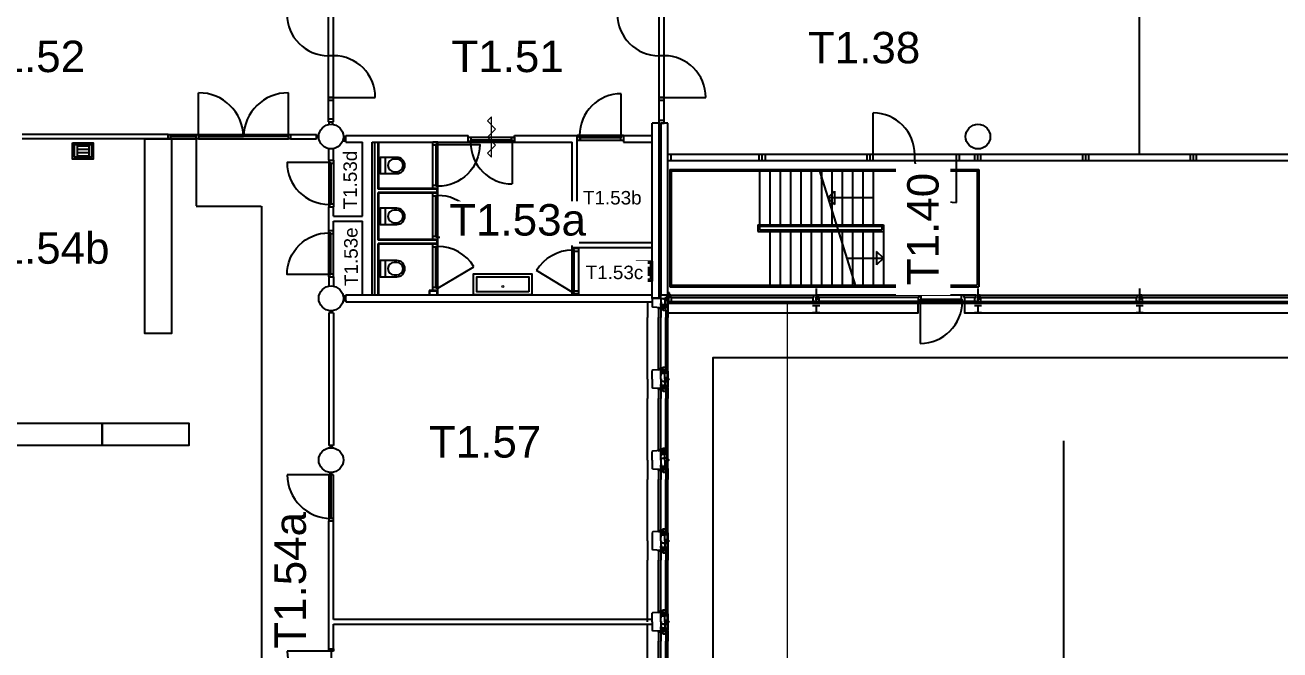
# Model space of a CAD drawing. Header units: millimetres. Extents: x 23647 to 142943, y 5934 to 71269.
# Drawn here: x 55465 to 83399, y 37894 to 51801 of the extents above; entities that cross this region are included whole.
import ezdxf
from ezdxf.enums import TextEntityAlignment as Align

# ---------------------------------------------------------------- set-up
doc = ezdxf.new("R2010")
doc.units = ezdxf.units.MM
doc.linetypes.add('HIDDEN2', pattern=[4.7625, 3.175, -1.5875])
doc.layers.get('0').update_dxf_attribs({"linetype": 'CONTINUOUS'})
for name, color, linetype in [('AL2100_BUITENWANDEN', 3, 'CONTINUOUS'), ('AL2200_BINNENWANDEN', 2, 'CONTINUOUS'), ('AL2400_TRAPPEN', 1, 'CONTINUOUS'), ('AL2800_KONSTRUKTIES', 1, 'CONTINUOUS'), ('AL3100_BUITENWANDOPENING', 1, 'CONTINUOUS'), ('AL3200_BINNENWANDOPENING', 1, 'CONTINUOUS'), ('AL3500_TOEBEHOREN-KOZIJNEN', 1, 'CONTINUOUS'), ('AL4600-RUIMTENUMMER', 2, 'CONTINUOUS'), ('AL4600_RUIMTENUMMERS', 2, 'CONTINUOUS'), ('AL7400_SANITAIR', 1, 'CONTINUOUS'), ('AL7900_VASTE-INRICHTING', 8, 'CONTINUOUS'), ('AL8100_INRVERKEERSRUIMTE', 250, 'HIDDEN2'), ('AL8400_INRSANITAIR', 2, 'CONTINUOUS')]:
    doc.layers.add(name, color=color, linetype=linetype)
doc.layers.add('AL2300-VLOEREN', color=8, linetype='CONTINUOUS', lineweight=0)
doc.styles.add('Arial', font='arial.ttf')

# ---------------------------------------------------------------- blocks, each defined once
blk = doc.blocks.new('AH28HA16')
for points in [[(-80, 76), (80, 76)], [(0, -76), (0, 76)], [(-80, -76), (80, -76)]]:
    blk.add_lwpolyline(points)
blk = doc.blocks.new('deur2')
at = {"color": 0}
for points in [[(234795, 62689), (234795, 62589), (234745, 62589), (234745, 62689)], [(236845, 62689), (236845, 62589), (236795, 62589), (236795, 62689)]]:
    blk.add_lwpolyline(points, close=True, dxfattribs=at)
at = {"color": 0, "flags": 128}
for points in [[(234795, 62639), (234795, 61664)], [(234795, 62639), (235795, 62639)], [(236795, 62639), (235795, 62639)], [(236795, 62639), (236795, 61664)]]:
    blk.add_lwpolyline(points, dxfattribs=at)
at = {"color": 0}
for centre, start, end in [((234798, 62661), 269.7918, 358.7578), ((236791, 62661), 181.2422, 270.2082)]:
    blk.add_arc(centre, 997, start, end, dxfattribs=at)
blk = doc.blocks.new('AH74UG')
for p, q in [((-131, -40), (-131, -320)), ((-131, -65), (131, -65)), ((-131, -140), (131, -140)), ((-131, -214), (131, -214)), ((131, -40), (131, -320)), ((-131, -289), (131, -289))]:
    blk.add_line(p, q)
blk.add_lwpolyline([(-230, 0), (230, 0), (230, -40), (-230, -40)], close=True)
for points in [[(230, -40), (230, -360), (-230, -360), (-230, -40)], [(190, -40), (190, -320), (-190, -320), (-190, -40)]]:
    blk.add_lwpolyline(points)
blk = doc.blocks.new('WAND TOILET')
at = {"linetype": 'Continuous'}
blk.add_line((120, -180), (120, 180), dxfattribs=at)
for points in [[(370, 180), (0, 180), (0, -180), (370, -180, 1)], [(370, -140, 1), (370, 140), (310, 140, 1), (310, -140)]]:
    blk.add_lwpolyline(points, format="xyb", close=True, dxfattribs=at)

msp = doc.modelspace()

# ---------------------------------------------------------------- linework, layer by layer
at = {"layer": 'AL2100_BUITENWANDEN'}
for p, q in [((69427, 45724), (69427, 49619)), ((69577, 49619), (69427, 49619)), ((69577, 45724), (69577, 49619)), ((69627, 45788), (69627, 49619)), ((69777, 49619), (69627, 49619)), ((69777, 45788), (69777, 49619)), ((69324, 45644), (69324, 45290)), ((69577, 45724), (69427, 45724)), ((69427, 45714), (69427, 45529)), ((69617, 45714), (69427, 45714)), ((69617, 45714), (69617, 45788)), ((69617, 45788), (69627, 45788)), ((69617, 45714), (69617, 45509)), ((69777, 45788), (69627, 45788)), ((69699, 45700), (69699, 45720)), ((69699, 45571), (69699, 45591)), ((69707, 45733), (69707, 45554)), ((69752, 45733), (69707, 45733)), ((69754, 45569), (69777, 45549)), ((69777, 45569), (69754, 45549)), ((69754, 45569), (69777, 45569)), ((69754, 45549), (69777, 45549)), ((69759, 45728), (69759, 45539)), ((69777, 45728), (69759, 45728)), ((69759, 45679), (69787, 45679)), ((69787, 45679), (69759, 45659)), ((69759, 45679), (69787, 45659)), ((69759, 45659), (69787, 45659)), ((69759, 45539), (69777, 45539)), ((69777, 45728), (69777, 45539)), ((69437, 45519), (69427, 45529)), ((69617, 45509), (69437, 45519)), ((69777, 45509), (69777, 45290)), ((69324, 43919), (69324, 44347)), ((69777, 44129), (69777, 44347)), ((69324, 43919), (69324, 43490)), ((69437, 44119), (69427, 44109)), ((69427, 43919), (69427, 44109)), ((69427, 43919), (69427, 43729)), ((69617, 44129), (69437, 44119)), ((69617, 43919), (69617, 44129)), ((69617, 43919), (69617, 43709)), ((69699, 44066), (69699, 44046)), ((69699, 43861), (69699, 43881)), ((69707, 43919), (69707, 44084)), ((69707, 43919), (69707, 43754)), ((69754, 44089), (69777, 44089)), ((69777, 44069), (69754, 44089)), ((69754, 44069), (69777, 44089)), ((69754, 44069), (69777, 44069)), ((69756, 43961), (69777, 43961)), ((69777, 43961), (69756, 43941)), ((69756, 43961), (69777, 43941)), ((69756, 43941), (69777, 43941)), ((69756, 43896), (69777, 43876)), ((69756, 43876), (69777, 43896)), ((69756, 43896), (69777, 43896)), ((69756, 43876), (69777, 43876)), ((69759, 44099), (69777, 44099)), ((69759, 44099), (69759, 43934)), ((69759, 43934), (69777, 43934)), ((69759, 43904), (69759, 43739)), ((69759, 43904), (69777, 43904)), ((69437, 43719), (69427, 43729)), ((69617, 43709), (69437, 43719)), ((69699, 43771), (69699, 43791)), ((69754, 43769), (69777, 43749)), ((69777, 43769), (69754, 43749)), ((69754, 43769), (69777, 43769)), ((69754, 43749), (69777, 43749)), ((69759, 43739), (69777, 43739)), ((69777, 43709), (69777, 43490)), ((69324, 42119), (69324, 42547)), ((69777, 42329), (69777, 42547)), ((69437, 42319), (69427, 42309)), ((69427, 42119), (69427, 42309)), ((69617, 42329), (69437, 42319)), ((69617, 42119), (69617, 42329)), ((69699, 42266), (69699, 42246)), ((69707, 42119), (69707, 42284)), ((69754, 42289), (69777, 42289)), ((69754, 42269), (69777, 42289)), ((69777, 42269), (69754, 42289)), ((69754, 42269), (69777, 42269)), ((69759, 42299), (69777, 42299)), ((69759, 42134), (69759, 42299)), ((69324, 42119), (69324, 41690)), ((69427, 42119), (69427, 41929)), ((69437, 41919), (69427, 41929)), ((69617, 41909), (69437, 41919)), ((69617, 42119), (69617, 41909)), ((69699, 42176), (69699, 42156)), ((69699, 41971), (69699, 41991)), ((69707, 42119), (69707, 41954)), ((69754, 41969), (69777, 41969)), ((69777, 41969), (69754, 41949)), ((69754, 41969), (69777, 41949)), ((69754, 41949), (69777, 41949)), ((69756, 42141), (69777, 42161)), ((69756, 42161), (69777, 42141)), ((69756, 42161), (69777, 42161)), ((69756, 42141), (69777, 42141)), ((69756, 42096), (69777, 42096)), ((69777, 42076), (69756, 42096)), ((69756, 42076), (69777, 42096)), ((69756, 42076), (69777, 42076)), ((69759, 42134), (69777, 42134)), ((69759, 41939), (69759, 42104)), ((69759, 42104), (69777, 42104)), ((69759, 41939), (69777, 41939)), ((69777, 41909), (69777, 41690)), ((69324, 40319), (69324, 40747)), ((69437, 40519), (69427, 40509)), ((69427, 40509), (69427, 40129)), ((69617, 40529), (69437, 40519)), ((69617, 40319), (69617, 40529)), ((69777, 40529), (69777, 40747)), ((69324, 40319), (69324, 39890)), ((69617, 40319), (69617, 40109)), ((69699, 40466), (69699, 40446)), ((69699, 40261), (69699, 40281)), ((69707, 40319), (69707, 40484)), ((69707, 40319), (69707, 40154)), ((69754, 40469), (69777, 40489)), ((69777, 40469), (69754, 40489)), ((69754, 40489), (69777, 40489)), ((69754, 40469), (69777, 40469)), ((69756, 40361), (69777, 40341)), ((69777, 40361), (69756, 40341)), ((69756, 40361), (69777, 40361)), ((69756, 40341), (69777, 40341)), ((69756, 40296), (69777, 40296)), ((69756, 40276), (69777, 40296)), ((69756, 40296), (69777, 40276)), ((69756, 40276), (69777, 40276)), ((69759, 40499), (69759, 40334)), ((69759, 40499), (69777, 40499)), ((69759, 40334), (69777, 40334)), ((69759, 40304), (69777, 40304)), ((69759, 40304), (69759, 40139)), ((69437, 40119), (69427, 40129)), ((69617, 40109), (69437, 40119)), ((69699, 40171), (69699, 40191)), ((69754, 40169), (69777, 40169)), ((69777, 40169), (69754, 40149)), ((69754, 40169), (69777, 40149)), ((69754, 40149), (69777, 40149)), ((69759, 40139), (69777, 40139)), ((69777, 40109), (69777, 39890)), ((69324, 38519), (69324, 38947)), ((69777, 38729), (69777, 38947)), ((69437, 38719), (69427, 38709)), ((69427, 38519), (69427, 38709)), ((69617, 38729), (69437, 38719)), ((69617, 38519), (69617, 38729)), ((69699, 38666), (69699, 38646)), ((69707, 38519), (69707, 38684)), ((69754, 38669), (69777, 38689)), ((69777, 38669), (69754, 38689)), ((69754, 38689), (69777, 38689)), ((69754, 38669), (69777, 38669)), ((69756, 38561), (69777, 38541)), ((69777, 38561), (69756, 38541)), ((69756, 38561), (69777, 38561)), ((69759, 38699), (69759, 38534)), ((69759, 38699), (69777, 38699)), ((69427, 38519), (69427, 38329)), ((69437, 38319), (69427, 38329)), ((69617, 38309), (69437, 38319)), ((69617, 38519), (69617, 38309)), ((69699, 38461), (69699, 38481)), ((69699, 38371), (69699, 38391)), ((69707, 38519), (69707, 38354)), ((69754, 38369), (69777, 38369)), ((69777, 38369), (69754, 38349)), ((69754, 38369), (69777, 38349)), ((69754, 38349), (69777, 38349)), ((69756, 38541), (69777, 38541)), ((69756, 38496), (69777, 38496)), ((69756, 38476), (69777, 38496)), ((69756, 38496), (69777, 38476)), ((69756, 38476), (69777, 38476)), ((69759, 38534), (69777, 38534)), ((69759, 38504), (69777, 38504)), ((69759, 38504), (69759, 38339)), ((69759, 38339), (69777, 38339)), ((69777, 38309), (69777, 38090))]:
    msp.add_line(p, q, dxfattribs=at)
for points in [[(69622, 45663), (69622, 45713), (69722, 45713)], [(69622, 45634), (69622, 45584), (69722, 45584)], [(69677, 45708), (69754, 45708), (69754, 45658)], [(69677, 45579), (69754, 45579), (69754, 45529)], [(69710, 45554), (69710, 45529), (69777, 45529), (69777, 45509)], [(69622, 44004), (69622, 44054), (69722, 44054)], [(69622, 43924), (69622, 43874), (69722, 43874)], [(69677, 44059), (69754, 44059), (69754, 44109)], [(69677, 43869), (69754, 43869), (69754, 43969)], [(69710, 44084), (69710, 44109), (69777, 44109), (69777, 44129)], [(69777, 44099), (69777, 43934)], [(69777, 43904), (69777, 43739)], [(69622, 43834), (69622, 43784), (69722, 43784)], [(69677, 43779), (69754, 43779), (69754, 43729)], [(69710, 43754), (69710, 43729), (69777, 43729), (69777, 43709)], [(69622, 42204), (69622, 42254), (69722, 42254)], [(69677, 42259), (69754, 42259), (69754, 42309)], [(69710, 42284), (69710, 42309), (69777, 42309), (69777, 42329)], [(69777, 42134), (69777, 42299)], [(69622, 42114), (69622, 42164), (69722, 42164)], [(69622, 42034), (69622, 41984), (69722, 41984)], [(69677, 42169), (69754, 42169), (69754, 42069)], [(69677, 41979), (69754, 41979), (69754, 41929)], [(69710, 41954), (69710, 41929), (69777, 41929), (69777, 41909)], [(69777, 41939), (69777, 42104)], [(69677, 40459), (69754, 40459), (69754, 40509)], [(69710, 40484), (69710, 40509), (69777, 40509), (69777, 40529)], [(69622, 40404), (69622, 40454), (69722, 40454)], [(69622, 40324), (69622, 40274), (69722, 40274)], [(69622, 40234), (69622, 40184), (69722, 40184)], [(69677, 40269), (69754, 40269), (69754, 40369)], [(69777, 40499), (69777, 40334)], [(69777, 40304), (69777, 40139)], [(69677, 40179), (69754, 40179), (69754, 40129)], [(69710, 40154), (69710, 40129), (69777, 40129), (69777, 40109)], [(69622, 38604), (69622, 38654), (69722, 38654)], [(69677, 38659), (69754, 38659), (69754, 38709)], [(69677, 38469), (69754, 38469), (69754, 38569)], [(69710, 38684), (69710, 38709), (69777, 38709), (69777, 38729)], [(69777, 38699), (69777, 38534)], [(69622, 38524), (69622, 38474), (69722, 38474)], [(69622, 38434), (69622, 38384), (69722, 38384)], [(69677, 38379), (69754, 38379), (69754, 38329)], [(69710, 38354), (69710, 38329), (69777, 38329), (69777, 38309)], [(69777, 38504), (69777, 38339)]]:
    msp.add_lwpolyline(points, dxfattribs=at)
for points in [[(69756, 43969), (69756, 43924), (69793, 43924, -0.414214), (69797, 43920), (69797, 43918, -0.414214), (69793, 43914), (69756, 43914), (69756, 43869)], [(69756, 42069), (69756, 42114), (69793, 42114, 0.414214), (69797, 42118), (69797, 42120, 0.414214), (69793, 42124), (69756, 42124), (69756, 42169)], [(69756, 40369), (69756, 40324), (69793, 40324, -0.414214), (69797, 40320), (69797, 40318, -0.414214), (69793, 40314), (69756, 40314), (69756, 40269)], [(69756, 38569), (69756, 38524), (69793, 38524, -0.414214), (69797, 38520), (69797, 38518, -0.414214), (69793, 38514), (69756, 38514), (69756, 38469)]]:
    msp.add_lwpolyline(points, format="xyb", dxfattribs=at)
for centre in [(62277, 49319), (76677, 49319), (62277, 45719), (62277, 42119)]:
    msp.add_circle(centre, 275, dxfattribs=at)
at = {"layer": 'AL2200_BINNENWANDEN'}
for p, q in [((58652, 49369), (55402, 49369)), ((58652, 49269), (55402, 49269)), ((58652, 49369), (58652, 49269)), ((61377, 49369), (61952, 49369)), ((61377, 49369), (61377, 49269)), ((61377, 49269), (61952, 49269)), ((61952, 49269), (61952, 49369)), ((62002, 49337), (61952, 49337)), ((62002, 49301), (61952, 49301)), ((62602, 49319), (62547, 49319)), ((62602, 49219), (62547, 49219)), ((62602, 49287), (62551, 49287)), ((62602, 49251), (62551, 49251)), ((62602, 49344), (65331, 49344)), ((62602, 49319), (62602, 49344)), ((62602, 49194), (62602, 49344)), ((62602, 49219), (62602, 49319)), ((62602, 49194), (62602, 49219)), ((62602, 49194), (62977, 49194)), ((62977, 47549), (62977, 49194)), ((63191, 49194), (65331, 49194)), ((63191, 45794), (63191, 49194)), ((63191, 45794), (63191, 49194)), ((63253, 45794), (63253, 49194)), ((63328, 48147), (63328, 49194)), ((63341, 48160), (63341, 49194)), ((65331, 49194), (65331, 49344)), ((66361, 49344), (67757, 49344)), ((66361, 49194), (66361, 49344)), ((66361, 49194), (67647, 49194)), ((67647, 46854), (67647, 49194)), ((67757, 46964), (67757, 49344)), ((68787, 49344), (68787, 49194)), ((68787, 49344), (69427, 49344)), ((68787, 49194), (69427, 49194)), ((62227, 48793), (62227, 49048)), ((62327, 48793), (62327, 49048)), ((64632, 48147), (63328, 48147)), ((63328, 47013), (63328, 48072)), ((64632, 48072), (63328, 48072)), ((64645, 48160), (63341, 48160)), ((63341, 47026), (63341, 48060)), ((64645, 48060), (63341, 48060)), ((64632, 48147), (64632, 48072)), ((64645, 48160), (64645, 48060)), ((62227, 47229), (62227, 47759)), ((62327, 47549), (62327, 47759)), ((62327, 47549), (62977, 47549)), ((62327, 47363), (62327, 47439)), ((62327, 47229), (62327, 47439)), ((62327, 47439), (62977, 47439)), ((62977, 45794), (62977, 47439)), ((64632, 47013), (63328, 47013)), ((64632, 46938), (63328, 46938)), ((63328, 45794), (63328, 46938)), ((64645, 47026), (63341, 47026)), ((64632, 47013), (64632, 46938)), ((64645, 47026), (64645, 46926)), ((67757, 46964), (69427, 46964)), ((64645, 46926), (63341, 46926)), ((63341, 45794), (63341, 46926)), ((67647, 46854), (69427, 46854)), ((67647, 46839), (67647, 46854)), ((67786, 46839), (67786, 46854)), ((62227, 46195), (62227, 45994)), ((62327, 46195), (62327, 45989)), ((64457, 45892), (64457, 45794)), ((64645, 45892), (64457, 45892)), ((64470, 45879), (64470, 45794)), ((64632, 45879), (64470, 45879)), ((64632, 45879), (64632, 45794)), ((64645, 45892), (64645, 45794)), ((62602, 45769), (62547, 45769)), ((62602, 45669), (62547, 45669)), ((62602, 45737), (62551, 45737)), ((62602, 45701), (62551, 45701)), ((62602, 45794), (69427, 45794)), ((62602, 45644), (62602, 45794)), ((62602, 45794), (62602, 45769)), ((62602, 45669), (62602, 45769)), ((62602, 45669), (62602, 45644)), ((62602, 45644), (69427, 45644)), ((67647, 45809), (67647, 45794)), ((67786, 45809), (67786, 45794)), ((69427, 45714), (69427, 45724)), ((62227, 45394), (62227, 42444)), ((62327, 45394), (62227, 45394)), ((62259, 45444), (62259, 45394)), ((62295, 45444), (62295, 45394)), ((62327, 45394), (62327, 42444)), ((62327, 42444), (62227, 42444)), ((62259, 42444), (62259, 42393)), ((62295, 42444), (62295, 42393)), ((62327, 41794), (62227, 41794)), ((62258, 41794), (62258, 41844)), ((62296, 41794), (62296, 41844)), ((62227, 37919), (62227, 40769)), ((62227, 40769), (62327, 40769)), ((62327, 38569), (62327, 40769)), ((69427, 38569), (62327, 38569)), ((62327, 37919), (62327, 38469)), ((62327, 38469), (69427, 38469)), ((62227, 37919), (62327, 37919))]:
    msp.add_line(p, q, dxfattribs=at)
at = {"layer": 'AL2300-VLOEREN'}
msp.add_lwpolyline([(90997, 27419), (90997, 22059), (84467, 22059), (84467, 45649), (72427, 45649), (72427, 27339), (69777, 27339), (69777, 20219), (69597, 20219), (69597, 9169), (76367, 9169), (76367, 15429), (83227, 15429), (83227, 9169), (109278, 9169), (112321, 27419), (90997, 27419)], dxfattribs=at)
at = {"layer": 'AL2400_TRAPPEN'}
for p, q in [((69817, 48590), (76694, 48590)), ((69817, 48590), (69817, 45978)), ((69851, 48556), (76660, 48556)), ((69851, 48556), (69851, 46012)), ((71812, 48556), (71812, 47358)), ((72042, 48556), (72042, 47358)), ((72272, 48556), (72272, 47358)), ((72502, 48556), (72502, 47358)), ((72732, 48556), (72732, 47358)), ((72962, 48556), (72962, 47358)), ((73149, 48556), (73945, 46012)), ((73192, 48377), (73192, 48556)), ((73192, 48556), (73192, 47358)), ((73422, 48556), (73422, 47581)), ((73652, 48556), (73652, 47358)), ((73882, 48556), (73882, 47358)), ((74112, 48556), (74112, 47358)), ((74342, 48556), (74342, 47358)), ((76660, 48556), (76660, 46012)), ((76694, 48590), (76694, 45978)), ((73336, 47957), (73486, 48107)), ((73486, 48107), (73486, 47807)), ((74342, 47957), (73336, 47957)), ((73336, 47957), (73486, 47807)), ((73422, 47581), (73422, 47358)), ((71778, 47358), (74572, 47358)), ((71778, 47358), (71778, 47210)), ((71778, 47210), (74572, 47210)), ((71812, 47324), (74538, 47324)), ((71812, 47324), (71812, 47244)), ((71812, 47244), (74538, 47244)), ((72042, 47210), (72042, 46012)), ((72272, 47210), (72272, 46012)), ((72502, 47210), (72502, 46012)), ((72732, 47210), (72732, 46012)), ((72962, 47210), (72962, 46012)), ((73192, 47210), (73192, 46012)), ((73422, 47210), (73422, 46012)), ((73652, 47210), (73652, 46012)), ((73882, 47210), (73882, 46012)), ((74112, 47210), (74112, 46012)), ((74342, 47210), (74342, 46012)), ((74538, 47324), (74538, 47244)), ((74572, 47358), (74572, 47210)), ((74572, 47210), (74572, 46012)), ((74572, 46611), (74422, 46761)), ((74422, 46761), (74422, 46461)), ((73758, 46611), (74572, 46611)), ((74572, 46611), (74422, 46461)), ((69817, 45978), (76694, 45978)), ((69851, 46012), (76660, 46012))]:
    msp.add_line(p, q, dxfattribs=at)
at = {"layer": 'AL2800_KONSTRUKTIES'}
for p, q in [((73077, 45938), (73077, 45788)), ((76677, 45938), (76677, 45788)), ((80277, 45938), (80277, 45788))]:
    msp.add_line(p, q, dxfattribs=at)
msp.add_lwpolyline([(84177, 45397), (84177, 45649), (85211, 45649), (85211, 45397), (90752, 45397), (90752, 44397), (70777, 44397), (70777, 20219), (69777, 20219), (69777, 45397), (75343, 45397), (75343, 45649), (76377, 45649), (76377, 45397)], close=True, dxfattribs=at)
at = {"layer": 'AL3100_BUITENWANDOPENING'}
for p, q in [((69812, 45838), (69777, 45838)), ((69777, 45838), (69777, 45792)), ((69812, 45788), (69812, 45838)), ((69777, 45792), (69789, 45792)), ((69787, 45649), (69787, 45608)), ((69787, 45608), (90767, 45608)), ((69789, 45792), (69789, 45788)), ((69789, 45788), (69812, 45788)), ((69837, 45788), (73027, 45788)), ((69854, 45737), (73010, 45737)), ((69854, 45649), (73010, 45649)), ((73010, 45737), (73027, 45737)), ((73010, 45649), (73010, 45737)), ((73077, 45649), (73010, 45649)), ((73027, 45788), (73077, 45788)), ((73027, 45737), (73027, 45788)), ((73067, 45748), (73077, 45748)), ((73067, 45748), (73067, 45689)), ((73077, 45689), (73067, 45689)), ((73077, 45788), (73077, 45748)), ((73127, 45788), (73077, 45788)), ((73087, 45748), (73077, 45748)), ((73077, 45689), (73077, 45649)), ((73077, 45689), (73087, 45689)), ((73077, 45649), (73144, 45649)), ((73087, 45748), (73087, 45689)), ((76627, 45788), (73127, 45788)), ((73127, 45737), (73127, 45788)), ((73144, 45737), (73127, 45737)), ((75343, 45737), (73144, 45737)), ((73144, 45649), (73144, 45737)), ((76610, 45649), (73144, 45649)), ((75343, 45737), (75343, 45649)), ((75360, 45737), (75343, 45737)), ((75343, 45649), (75393, 45649)), ((75410, 45788), (75360, 45788)), ((75360, 45788), (75360, 45737)), ((75393, 45700), (75410, 45700)), ((75393, 45649), (75393, 45700)), ((75393, 45649), (75393, 44715)), ((75410, 45700), (75410, 45788)), ((75410, 45700), (76310, 45700)), ((76310, 45700), (76310, 45788)), ((76310, 45788), (76360, 45788)), ((76327, 45700), (76310, 45700)), ((76327, 45649), (76327, 45700)), ((76377, 45649), (76327, 45649)), ((76360, 45788), (76360, 45737)), ((76360, 45737), (76377, 45737)), ((76610, 45737), (76377, 45737)), ((76377, 45737), (76377, 45649)), ((76610, 45649), (76610, 45737)), ((76610, 45737), (76627, 45737)), ((76677, 45649), (76610, 45649)), ((76627, 45737), (76627, 45788)), ((76627, 45788), (76677, 45788)), ((76667, 45748), (76667, 45689)), ((76667, 45748), (76677, 45748)), ((76677, 45689), (76667, 45689)), ((76727, 45788), (76677, 45788)), ((76677, 45788), (76677, 45748)), ((76687, 45748), (76677, 45748)), ((76677, 45689), (76687, 45689)), ((76677, 45689), (76677, 45649)), ((76677, 45649), (76744, 45649)), ((76687, 45748), (76687, 45689)), ((76727, 45788), (80227, 45788)), ((76727, 45737), (76727, 45788)), ((76744, 45737), (76727, 45737)), ((76744, 45737), (80210, 45737)), ((76744, 45649), (76744, 45737)), ((76744, 45649), (80210, 45649)), ((80210, 45737), (80227, 45737)), ((80210, 45649), (80210, 45737)), ((80277, 45649), (80210, 45649)), ((80227, 45788), (80277, 45788)), ((80227, 45737), (80227, 45788)), ((80267, 45748), (80267, 45689)), ((80267, 45748), (80277, 45748)), ((80277, 45689), (80267, 45689)), ((80277, 45788), (80277, 45748)), ((80327, 45788), (80277, 45788)), ((80287, 45748), (80277, 45748)), ((80277, 45689), (80277, 45649)), ((80277, 45689), (80287, 45689)), ((80277, 45649), (80344, 45649)), ((80287, 45748), (80287, 45689)), ((80327, 45788), (83827, 45788)), ((80327, 45737), (80327, 45788)), ((80344, 45737), (80327, 45737)), ((80344, 45737), (83810, 45737)), ((80344, 45649), (80344, 45737)), ((80344, 45649), (83810, 45649)), ((69324, 44347), (69324, 45290)), ((69567, 45490), (69567, 45290)), ((69567, 44347), (69567, 45290)), ((69617, 45469), (69617, 45290)), ((69617, 44347), (69617, 45290)), ((69731, 45452), (69731, 45290)), ((69731, 44347), (69731, 45290)), ((69777, 44347), (69777, 45290)), ((69567, 44147), (69567, 44347)), ((69617, 44169), (69617, 44347)), ((69731, 44186), (69731, 44347)), ((69567, 43690), (69567, 43490)), ((69617, 43669), (69617, 43490)), ((69731, 43652), (69731, 43490)), ((69324, 42547), (69324, 43490)), ((69567, 42547), (69567, 43490)), ((69617, 42547), (69617, 43490)), ((69731, 42547), (69731, 43490)), ((69777, 42547), (69777, 43490)), ((69567, 42347), (69567, 42547)), ((69617, 42369), (69617, 42547)), ((69731, 42386), (69731, 42547)), ((69324, 40747), (69324, 41690)), ((69567, 41890), (69567, 41690)), ((69567, 40747), (69567, 41690)), ((69617, 41869), (69617, 41690)), ((69617, 40747), (69617, 41690)), ((69731, 41852), (69731, 41690)), ((69731, 40747), (69731, 41690)), ((69777, 40747), (69777, 41690)), ((69567, 40547), (69567, 40747)), ((69617, 40569), (69617, 40747)), ((69731, 40586), (69731, 40747)), ((69567, 40090), (69567, 39890)), ((69617, 40069), (69617, 39890)), ((69731, 40052), (69731, 39890)), ((69324, 38947), (69324, 39890)), ((69567, 38947), (69567, 39890)), ((69617, 38947), (69617, 39890)), ((69731, 38947), (69731, 39890)), ((69777, 38947), (69777, 39890)), ((69567, 38747), (69567, 38947)), ((69617, 38769), (69617, 38947)), ((69731, 38786), (69731, 38947)), ((69324, 34919), (69324, 38469)), ((69567, 38290), (69567, 38090)), ((69567, 37147), (69567, 38090)), ((69617, 38269), (69617, 38090)), ((69617, 37147), (69617, 38090)), ((69731, 38252), (69731, 38090)), ((69731, 37147), (69731, 38090)), ((69777, 37147), (69777, 38090))]:
    msp.add_line(p, q, dxfattribs=at)
for points in [[(69667, 45554), (69667, 45557), (69620, 45557), (69620, 45604), (69617, 45604), (69617, 45554)], [(69707, 45554), (69617, 45554), (69617, 45539), (69627, 45539), (69627, 45524), (69617, 45524), (69617, 45509), (69637, 45509), (69637, 45519), (69647, 45519), (69647, 45509), (69707, 45509)], [(69797, 45788), (69752, 45788), (69752, 45733), (69797, 45733)], [(69787, 45649), (69854, 45649), (69854, 45737), (69837, 45737), (69837, 45788), (69802, 45788), (69802, 45729), (69787, 45729)], [(69617, 45490), (69567, 45490), (69567, 45509), (69617, 45506)], [(69712, 45519), (69712, 45509), (69647, 45509), (69647, 45519), (69637, 45519), (69637, 45509), (69617, 45509), (69617, 45469), (69668, 45469), (69668, 45452), (69731, 45452), (69731, 45519)], [(69617, 44147), (69567, 44147), (69567, 44128), (69617, 44132)], [(69712, 44119), (69712, 44129), (69647, 44129), (69647, 44119), (69637, 44119), (69637, 44129), (69617, 44129), (69617, 44169), (69668, 44169), (69668, 44186), (69731, 44186), (69731, 44119)], [(69707, 44084), (69617, 44084), (69617, 44099), (69627, 44099), (69627, 44114), (69617, 44114), (69617, 44129), (69637, 44129), (69637, 44119), (69647, 44119), (69647, 44129), (69707, 44129)], [(69667, 44084), (69667, 44081), (69620, 44081), (69620, 44034), (69617, 44034), (69617, 44084)], [(69617, 43690), (69567, 43690), (69567, 43709), (69617, 43706)], [(69667, 43754), (69667, 43757), (69620, 43757), (69620, 43804), (69617, 43804), (69617, 43754)], [(69707, 43754), (69617, 43754), (69617, 43739), (69627, 43739), (69627, 43724), (69617, 43724), (69617, 43709), (69637, 43709), (69637, 43719), (69647, 43719), (69647, 43709), (69707, 43709)], [(69712, 43719), (69712, 43709), (69647, 43709), (69647, 43719), (69637, 43719), (69637, 43709), (69617, 43709), (69617, 43669), (69668, 43669), (69668, 43652), (69731, 43652), (69731, 43719)], [(69617, 42347), (69567, 42347), (69567, 42328), (69617, 42332)], [(69712, 42319), (69712, 42329), (69647, 42329), (69647, 42319), (69637, 42319), (69637, 42329), (69617, 42329), (69617, 42369), (69668, 42369), (69668, 42386), (69731, 42386), (69731, 42319)], [(69707, 42284), (69617, 42284), (69617, 42299), (69627, 42299), (69627, 42314), (69617, 42314), (69617, 42329), (69637, 42329), (69637, 42319), (69647, 42319), (69647, 42329), (69707, 42329)], [(69667, 42284), (69667, 42281), (69620, 42281), (69620, 42234), (69617, 42234), (69617, 42284)], [(69617, 41890), (69567, 41890), (69567, 41909), (69617, 41906)], [(69667, 41954), (69667, 41957), (69620, 41957), (69620, 42004), (69617, 42004), (69617, 41954)], [(69707, 41954), (69617, 41954), (69617, 41939), (69627, 41939), (69627, 41924), (69617, 41924), (69617, 41909), (69637, 41909), (69637, 41919), (69647, 41919), (69647, 41909), (69707, 41909)], [(69712, 41919), (69712, 41909), (69647, 41909), (69647, 41919), (69637, 41919), (69637, 41909), (69617, 41909), (69617, 41869), (69668, 41869), (69668, 41852), (69731, 41852), (69731, 41919)], [(69617, 40547), (69567, 40547), (69567, 40528), (69617, 40532)], [(69712, 40519), (69712, 40529), (69647, 40529), (69647, 40519), (69637, 40519), (69637, 40529), (69617, 40529), (69617, 40569), (69668, 40569), (69668, 40586), (69731, 40586), (69731, 40519)], [(69707, 40484), (69617, 40484), (69617, 40499), (69627, 40499), (69627, 40514), (69617, 40514), (69617, 40529), (69637, 40529), (69637, 40519), (69647, 40519), (69647, 40529), (69707, 40529)], [(69667, 40484), (69667, 40481), (69620, 40481), (69620, 40434), (69617, 40434), (69617, 40484)], [(69617, 40090), (69567, 40090), (69567, 40109), (69617, 40106)], [(69667, 40154), (69667, 40157), (69620, 40157), (69620, 40204), (69617, 40204), (69617, 40154)], [(69707, 40154), (69617, 40154), (69617, 40139), (69627, 40139), (69627, 40124), (69617, 40124), (69617, 40109), (69637, 40109), (69637, 40119), (69647, 40119), (69647, 40109), (69707, 40109)], [(69712, 40119), (69712, 40109), (69647, 40109), (69647, 40119), (69637, 40119), (69637, 40109), (69617, 40109), (69617, 40069), (69668, 40069), (69668, 40052), (69731, 40052), (69731, 40119)], [(69617, 38747), (69567, 38747), (69567, 38728), (69617, 38732)], [(69712, 38719), (69712, 38729), (69647, 38729), (69647, 38719), (69637, 38719), (69637, 38729), (69617, 38729), (69617, 38769), (69668, 38769), (69668, 38786), (69731, 38786), (69731, 38719)], [(69707, 38684), (69617, 38684), (69617, 38699), (69627, 38699), (69627, 38714), (69617, 38714), (69617, 38729), (69637, 38729), (69637, 38719), (69647, 38719), (69647, 38729), (69707, 38729)], [(69667, 38684), (69667, 38681), (69620, 38681), (69620, 38634), (69617, 38634), (69617, 38684)], [(69617, 38290), (69567, 38290), (69567, 38309), (69617, 38306)], [(69667, 38354), (69667, 38357), (69620, 38357), (69620, 38404), (69617, 38404), (69617, 38354)], [(69707, 38354), (69617, 38354), (69617, 38339), (69627, 38339), (69627, 38324), (69617, 38324), (69617, 38309), (69637, 38309), (69637, 38319), (69647, 38319), (69647, 38309), (69707, 38309)], [(69712, 38319), (69712, 38309), (69647, 38309), (69647, 38319), (69637, 38319), (69637, 38309), (69617, 38309), (69617, 38269), (69668, 38269), (69668, 38252), (69731, 38252), (69731, 38319)]]:
    msp.add_lwpolyline(points, close=True, dxfattribs=at)
msp.add_arc((75393, 45649), 934, 270, 0, dxfattribs=at)
at = {"layer": 'AL3200_BINNENWANDOPENING'}
for p, q in [((62220, 49644), (62220, 52594)), ((62334, 49644), (62334, 52594)), ((69577, 49619), (69577, 52619)), ((69691, 49619), (69691, 52619)), ((62334, 51119), (62220, 51119)), ((62334, 51119), (62220, 51119)), ((69691, 51119), (69577, 51119)), ((69691, 51119), (69577, 51119)), ((62220, 50191), (63261, 50191)), ((62334, 50191), (62220, 50191)), ((62334, 50124), (62220, 50124)), ((69577, 50191), (70618, 50191)), ((69691, 50191), (69577, 50191)), ((69691, 50124), (69577, 50124)), ((74344, 48780), (74344, 49846)), ((62220, 49711), (62334, 49711)), ((62220, 49644), (62334, 49644)), ((62235, 49590), (62235, 49644)), ((62319, 49590), (62319, 49644)), ((69577, 49686), (69691, 49686)), ((69577, 49619), (69691, 49619)), ((58702, 49369), (59277, 49369)), ((58702, 49269), (59277, 49269)), ((59327, 49369), (61327, 49369)), ((59327, 49269), (61327, 49269)), ((90777, 48919), (69777, 48919)), ((90777, 48919), (69777, 48919)), ((69777, 48805), (69777, 48919)), ((69777, 48780), (69777, 48919)), ((69844, 48805), (69844, 48919)), ((69844, 48780), (69844, 48919)), ((71810, 48780), (71810, 48919)), ((71877, 48780), (71877, 48919)), ((71944, 48780), (71944, 48919)), ((74210, 48780), (74210, 48919)), ((74277, 48780), (74277, 48919)), ((74344, 48780), (74344, 48919)), ((75271, 48780), (75271, 48912)), ((76199, 47852), (76199, 48919)), ((76266, 48780), (76266, 48919)), ((76610, 48780), (76610, 48919)), ((76677, 48780), (76677, 48919)), ((76744, 48780), (76744, 48919)), ((79010, 48780), (79010, 48919)), ((79077, 48780), (79077, 48919)), ((79144, 48780), (79144, 48919)), ((81410, 48780), (81410, 48919)), ((81477, 48780), (81477, 48919)), ((81544, 48780), (81544, 48919)), ((90777, 48780), (69777, 48780)), ((62327, 41794), (62227, 41794)), ((62227, 41794), (62227, 40769)), ((62327, 40769), (62327, 41794))]:
    msp.add_line(p, q, dxfattribs=at)
at = {"layer": 'AL3200_BINNENWANDOPENING', "ltscale": 50}
for p, q in [((68737, 49344), (68737, 50274)), ((64541, 48160), (64541, 49194)), ((64655, 49194), (64541, 49194)), ((64655, 48160), (64655, 49194)), ((65331, 49308), (66361, 49308)), ((65331, 49194), (65331, 49308)), ((65331, 49194), (66361, 49194)), ((65381, 49237), (66311, 49237)), ((65381, 49194), (65381, 49237)), ((65398, 49237), (65398, 49308)), ((66311, 49237), (65726, 49237)), ((66294, 49237), (66294, 49308)), ((66311, 49194), (66311, 49237)), ((66311, 49194), (66311, 48264)), ((66361, 49194), (66361, 49308)), ((68787, 49344), (67757, 49344)), ((67757, 49344), (67757, 49230)), ((68787, 49230), (67757, 49230)), ((67807, 49344), (67807, 49301)), ((68737, 49301), (67807, 49301)), ((67807, 49301), (68392, 49301)), ((67824, 49301), (67824, 49230)), ((68720, 49301), (68720, 49230)), ((68737, 49344), (68737, 49301)), ((68787, 49344), (68787, 49230)), ((64612, 49127), (64541, 49127)), ((64612, 49142), (64612, 48212)), ((64655, 49142), (64612, 49142)), ((62227, 48793), (62227, 47759)), ((62227, 48793), (62327, 48793)), ((62227, 48741), (62270, 48741)), ((62270, 48741), (62270, 47811)), ((62270, 48726), (62327, 48726)), ((62327, 48793), (62327, 47759)), ((64612, 48227), (64541, 48227)), ((64655, 48160), (64541, 48160)), ((64655, 48160), (64541, 48160)), ((64541, 47026), (64541, 48060)), ((64655, 48060), (64541, 48060)), ((64655, 48060), (64541, 48060)), ((64655, 48212), (64612, 48212)), ((64655, 47026), (64655, 48060)), ((62227, 47811), (62270, 47811)), ((62270, 47826), (62327, 47826)), ((64612, 47993), (64541, 47993)), ((64612, 47078), (64612, 48008)), ((64655, 48008), (64612, 48008)), ((62227, 47759), (62327, 47759)), ((62227, 47759), (62327, 47759)), ((62227, 46195), (62227, 47229)), ((62227, 47229), (62327, 47229)), ((62227, 47229), (62327, 47229)), ((62327, 46195), (62327, 47229)), ((62227, 47177), (62270, 47177)), ((62270, 46247), (62270, 47177)), ((62270, 47162), (62327, 47162)), ((64612, 47093), (64541, 47093)), ((64655, 47026), (64541, 47026)), ((64655, 47078), (64612, 47078)), ((64541, 45892), (64541, 46926)), ((64655, 46926), (64541, 46926)), ((64612, 46859), (64541, 46859)), ((64612, 45944), (64612, 46874)), ((64655, 46874), (64612, 46874)), ((64655, 45892), (64655, 46926)), ((64655, 45944), (65453, 46421)), ((62227, 46247), (62270, 46247)), ((62227, 46195), (62327, 46195)), ((62270, 46262), (62327, 46262)), ((67647, 45859), (66848, 46336)), ((64612, 45959), (64541, 45959)), ((64655, 45892), (64541, 45892)), ((64655, 45944), (64612, 45944))]:
    msp.add_line(p, q, dxfattribs=at)
at = {"layer": 'AL3200_BINNENWANDOPENING', "lineweight": 15, "ltscale": 50}
msp.add_line((65846, 48858), (65846, 49758), dxfattribs=at)
msp.add_lwpolyline([(65846, 48858), (65756, 48948), (65936, 49128), (65756, 49308), (65936, 49488), (65756, 49668), (65846, 49758)], dxfattribs=at)
at = {"layer": 'AL3200_BINNENWANDOPENING'}
for points in [[(58702, 49369), (58702, 49269), (58652, 49269), (58652, 49369)], [(62327, 40819), (62227, 40819), (62227, 40769), (62327, 40769)]]:
    msp.add_lwpolyline(points, close=True, dxfattribs=at)
at = {"layer": 'AL3200_BINNENWANDOPENING', "flags": 128}
for points in [[(58702, 49319), (59277, 49319)], [(62277, 41794), (61302, 41794)], [(62277, 41019), (62277, 41794)], [(62277, 40819), (62277, 41794)]]:
    msp.add_lwpolyline(points, dxfattribs=at)
at = {"layer": 'AL3200_BINNENWANDOPENING', "ltscale": 50}
for points in [[(65331, 49194), (65331, 49308), (66361, 49308), (66361, 49194)], [(68787, 49344), (68787, 49230), (67757, 49230), (67757, 49344)], [(67647, 46839), (67786, 46839), (67786, 45809), (67647, 45809)]]:
    msp.add_lwpolyline(points, close=True, dxfattribs=at)
for points in [[(65398, 49237), (65381, 49237), (65381, 49194), (66311, 49194), (66311, 49237), (66294, 49237), (66294, 49308), (66294, 49237), (65398, 49237), (65398, 49308)], [(65381, 49194), (65381, 49237), (66311, 49237), (66311, 49194)], [(68737, 49344), (68737, 49301), (67807, 49301), (67807, 49344)], [(68720, 49301), (68737, 49301), (68737, 49344), (67807, 49344), (67807, 49301), (67824, 49301), (67824, 49230), (67824, 49301), (68720, 49301), (68720, 49230)], [(67690, 46772), (67690, 46789), (67647, 46789), (67647, 45859), (67690, 45859), (67690, 45876), (67786, 45876), (67690, 45876), (67690, 46772), (67786, 46772)]]:
    msp.add_lwpolyline(points, dxfattribs=at)
for points in [[(64655, 49142), (65585, 49142, -0.414214), (64655, 48212)], [(62227, 48741), (61297, 48741, 0.414214), (62227, 47811)], [(64655, 47078), (65585, 47078, 0.414214), (64655, 48008)], [(62227, 46247), (61297, 46247, -0.414214), (62227, 47177)]]:
    msp.add_lwpolyline(points, format="xyb", dxfattribs=at)
at = {"layer": 'AL3200_BINNENWANDOPENING'}
for centre, radius, start, end in [((62220, 52046), 927, 180, 270), ((69577, 52046), 927, 180, 270), ((62334, 50191), 927, 0, 90), ((69691, 50191), 927, 0, 90), ((74338, 48913), 933, 359.9373, 89.6319), ((76199, 48780), 928, 180, 270), ((62277, 41794), 975, 180, 270)]:
    msp.add_arc(centre, radius, start, end, dxfattribs=at)
at = {"layer": 'AL3200_BINNENWANDOPENING', "ltscale": 50}
for centre, start, end in [((68737, 49344), 90, 180), ((66311, 49194), 180, 270), ((64655, 45944), 30.8557, 90), ((67647, 45859), 90, 149.1443)]:
    msp.add_arc(centre, 930, start, end, dxfattribs=at)
at = {"layer": 'AL3500_TOEBEHOREN-KOZIJNEN'}
for points in [[(69607, 44131), (69607, 44137), (69617, 44137), (69617, 44132)], [(69627, 44114), (69617, 44114), (69617, 44099), (69627, 44099)], [(69607, 43706), (69607, 43701), (69617, 43701), (69617, 43706)], [(69627, 43724), (69617, 43724), (69617, 43739), (69627, 43739)], [(69607, 40531), (69607, 40537), (69617, 40537), (69617, 40532)], [(69627, 40514), (69617, 40514), (69617, 40499), (69627, 40499)], [(69607, 40106), (69607, 40101), (69617, 40101), (69617, 40106)], [(69627, 40124), (69617, 40124), (69617, 40139), (69627, 40139)], [(69607, 38731), (69607, 38737), (69617, 38737), (69617, 38732)], [(69627, 38714), (69617, 38714), (69617, 38699), (69627, 38699)], [(69607, 38306), (69607, 38301), (69617, 38301), (69617, 38306)], [(69627, 38324), (69617, 38324), (69617, 38339), (69627, 38339)]]:
    msp.add_lwpolyline(points, close=True, dxfattribs=at)
at = {"layer": 'AL4600-RUIMTENUMMER'}
msp.add_line((78590, 35637), (78588, 42547), dxfattribs=at)
at = {"layer": 'AL7400_SANITAIR', "ltscale": 50}
for p, q in [((69117, 46404), (69387, 46404)), ((69117, 46364), (69387, 46364)), ((69117, 46324), (69387, 46324)), ((69117, 46284), (69387, 46284)), ((69117, 46244), (69387, 46244))]:
    msp.add_line(p, q, dxfattribs=at)
for points in [[(69427, 46099), (69077, 46099), (69077, 46549), (69427, 46549)], [(69387, 46139), (69117, 46139), (69117, 46509), (69387, 46509)], [(66748, 45794), (65448, 45794), (65448, 46264), (66748, 46264)], [(66678, 45864), (65518, 45864), (65518, 46194), (66678, 46194)]]:
    msp.add_lwpolyline(points, close=True, dxfattribs=at)
at = {"layer": 'AL7400_SANITAIR', "linetype": 'Continuous', "lineweight": 15}
msp.add_circle((66098, 45981), 22.5, dxfattribs=at)
at = {"layer": 'AL7900_VASTE-INRICHTING'}
for points in [[(58727, 49269), (58727, 44936), (58127, 44936), (58127, 49269)], [(55246, 42944), (57179, 42944), (57179, 42444), (55246, 42444)], [(57179, 42944), (59111, 42944), (59111, 42444), (57179, 42444)]]:
    msp.add_lwpolyline(points, close=True, dxfattribs=at)
at = {"layer": 'AL8100_INRVERKEERSRUIMTE'}
for p, q in [((80277, 48919), (80277, 53159)), ((59277, 49269), (59277, 47769)), ((59277, 47769), (60727, 47769)), ((60727, 47769), (60727, 31067))]:
    msp.add_line(p, q, dxfattribs=at)

# ---------------------------------------------------------------- block references
at = {"layer": 'AL2800_KONSTRUKTIES', "rotation": 180}
for p in [(73077, 45473), (76677, 45473), (80277, 45473)]:
    msp.add_blockref('AH28HA16', p, dxfattribs=at)
at = {"layer": 'AL3200_BINNENWANDOPENING'}
for p, rotation in [((296121, 111958), 180), ((-362, 272663), 270)]:
    msp.add_blockref('deur2', p, dxfattribs=dict(at, rotation=rotation))
at = {"layer": 'AL7400_SANITAIR'}
for p in [(63371, 48677), (63371, 47543), (63371, 46380)]:
    msp.add_blockref('WAND TOILET', p, dxfattribs=at)
at = {"layer": 'AL8400_INRSANITAIR'}
msp.add_blockref('AH74UG', (56752, 49179), dxfattribs=at)

# ---------------------------------------------------------------- texts
at = {"layer": 'AL4600_RUIMTENUMMERS', "style": 'Arial'}
for s, height, p in [('T1.52', 700, (54300, 50544)), ('T1.51', 700, (64956, 50544)), ('T1.38', 700, (72892, 50739)), ('T1.53b', 300, (67885, 47718)), ('T1.54b', 700, (54300, 46279)), ('T1.57', 700, (64456, 41965))]:
    msp.add_text(s, height=height, dxfattribs=at).set_placement(p, align=Align.BOTTOM_LEFT)
for s, height, rotation, p in [('T1.53d', 300, 90, (62942, 47700)), ('T1.53e', 300, 90.5814, (62967, 45996)), ('T1.54a', 700, 90, (61927, 37919))]:
    msp.add_text(s, height=height, rotation=rotation, dxfattribs=at).set_placement(p, align=Align.BOTTOM_LEFT)

# ---------------------------------------------------------------- next in the draw order: wipeouts: each hides what was drawn before it
for points in [[(76061, 45790), (76061, 48711), (74856, 48711), (74856, 45790)], [(64705, 46896), (67796, 46896), (67796, 47875), (64705, 47875)], [(67850, 46035), (69328, 46035), (69328, 46551), (67850, 46551)]]:
    msp.add_wipeout(points).dxf.layer = 'AL4600_RUIMTENUMMERS'

# ---------------------------------------------------------------- next in the draw order: texts
msp.add_text('T1.40', height=700, rotation=90, dxfattribs=at).set_placement((76011, 46012), align=Align.BOTTOM_LEFT)
for s, height, p in [('T1.53a', 700, (64907, 46906)), ('T1.53c', 300, (67945, 46056))]:
    msp.add_text(s, height=height, dxfattribs=at).set_placement(p, align=Align.BOTTOM_LEFT)

doc.saveas('drawing.dxf')
